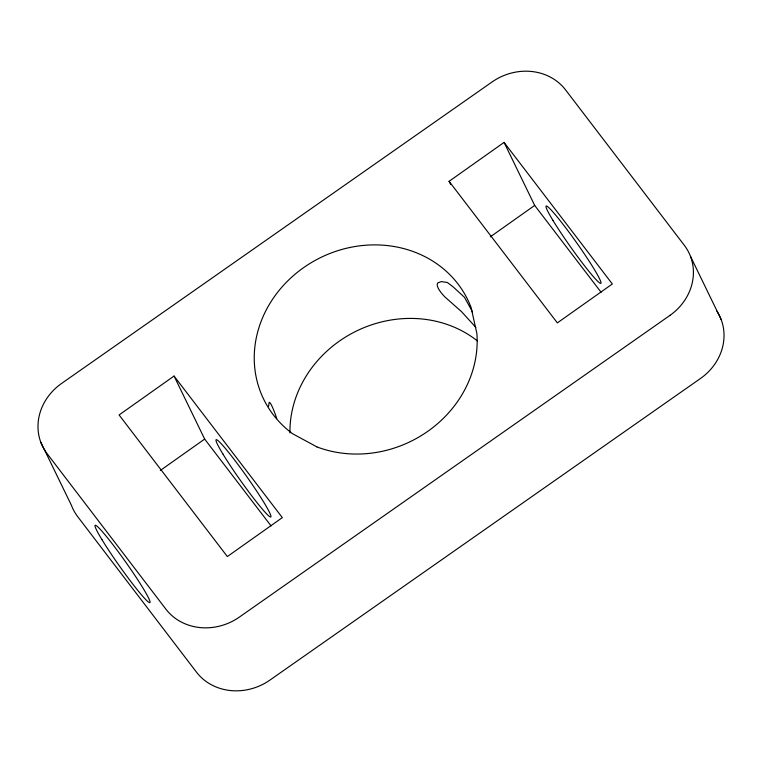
<?xml version="1.0" encoding="UTF-8"?>
<svg xmlns="http://www.w3.org/2000/svg" width="762" height="762" viewBox="0 0 762 762"><rect width="100%" height="100%" fill="white"/><g stroke="black" fill="none" stroke-linecap="round" stroke-linejoin="round"><path stroke-width="1.14" d="M174.06 376.047L119.082 414.966L227.343 556.555L282.321 517.627L174.06 376.047L204.664 439.074L271.062 525.913M449.094 181.318L504.073 142.399L612.334 283.978L557.355 322.897L449.094 181.318L450.656 184.518M160.296 470.487L204.664 439.074M490.309 236.839L534.676 205.426L504.073 142.399M475.869 327.422L461.534 311.658L444.789 296.856A44.015 10.325 33.8 0 1 437.959 282.788L441.417 281.597L447.37 282.492L453.238 286.969L464.525 297.37L472.602 312.029M534.676 205.426L601.085 292.265M690.524 256.442L721.128 319.469M40.796 442.246L71.409 505.282A54.054 48.749 -25.9 0 0 77.534 516.436L196.339 671.96A54.054 48.749 -25.9 0 0 269.958 680.075L700.669 378.362A54.054 48.749 -25.9 0 0 716.937 311.191M276.749 418.586L276.015 416.347A44.015 3.981 75 0 0 269.177 402.279L268.576 406.356M289.951 432.949A113.509 102.365 -25.9 0 1 356.149 331.184A113.509 102.365 -25.9 0 1 477.288 340.862M670.065 315.325L239.373 617.087A54.054 48.749 -25.9 0 1 165.754 608.971L46.92 453.409A54.054 48.749 -25.9 0 1 61.589 383.448L491.842 82.125A54.054 48.749 -25.9 0 1 565.547 89.859L684.324 245.316A54.054 48.749 -25.9 0 1 670.065 315.325M316.925 446.913L292.646 433.759A113.509 102.365 -25.9 0 1 303.295 267.853A113.509 102.365 -25.9 0 1 471.078 307.438L476.898 333.651A113.509 102.365 -25.9 0 1 316.925 446.913M552.898 220.313A47.301 3.686 54.7 0 0 599.57 282.873A47.301 3.686 54.7 0 0 568.052 230.915A47.301 3.686 54.7 0 0 552.898 220.313M222.875 453.962A47.301 3.686 54.7 0 0 269.558 516.522A47.301 3.686 54.7 0 0 238.03 464.563A47.301 3.686 54.7 0 0 222.875 453.962M101.927 539.591A47.301 3.686 54.7 0 0 148.6 602.151A47.301 3.686 54.7 0 0 117.081 550.183A47.301 3.686 54.7 0 0 101.927 539.591"/></g></svg>
